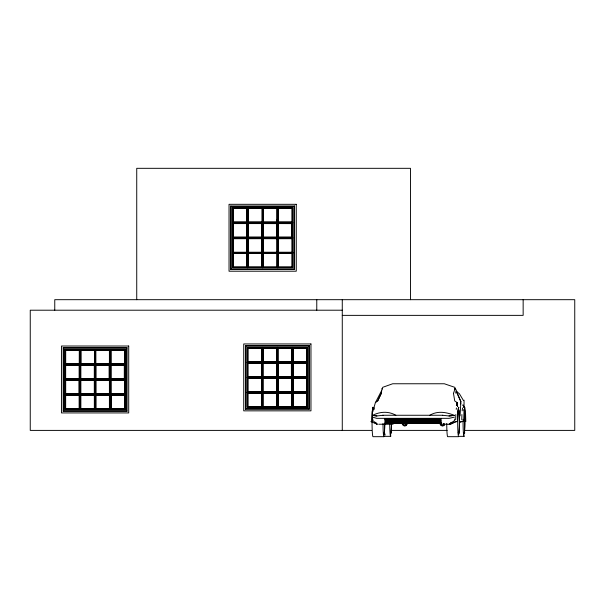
<?xml version="1.0" encoding="UTF-8"?>
<svg xmlns="http://www.w3.org/2000/svg" width="605" height="605" viewBox="0 0 605 605"><rect width="100%" height="100%" fill="white"/><g stroke="black" fill="none" stroke-linecap="round" stroke-linejoin="round"><path stroke-width="0.91" d="M371.916 420.679L372.219 411.604L372.967 407.475M455.694 419.764L455.815 414.531M461.781 419.764L461.91 414.531M372.824 419.008L372.756 420.483L377.187 424.234L370.91 421.594L371.909 421.594M454.673 419.008L454.612 420.483L449.265 424.234L456.586 421.594M460.851 401.47L456.662 391.48M460.7 402.522L460.723 403.943M460.087 415.885L460.874 401.349M384.969 419.567L440.833 419.325L384.969 419.567L384.954 418.652L440.795 418.652L440.811 419.567M384.954 418.652L440.795 418.652M385.037 420.898L440.901 420.656L385.037 420.898L385.022 419.991L440.863 419.991L440.879 420.898M385.098 422.237L440.962 421.988L385.098 422.237L385.09 421.322L440.932 421.322L440.947 422.237M385.158 422.661L441 422.661L385.158 422.661L385.166 423.568L441.03 423.326L385.166 423.568M374.019 409.638L374.192 407.906M462.152 410.855L462.553 407.952M463.135 405.418L462.825 404.874L464.738 407.475L463.99 411.604L463.68 421.594L460.496 421.594M372.778 411.733L375.372 402.673L381.407 391.027M455.701 393.121L455.981 391.027L460.715 401.402M384.878 435.396L385.098 434.004M456.2 409.366L456.457 407.952M453.531 393.348L455.013 388.675M382.345 388.758L382.693 387.321L392.698 383.759L444.32 383.759L454.779 387.321L456.745 391.632M457.592 406.515A19.178 1.24 90 0 0 457.229 402.673L456.389 405.6L457.221 402.627L454.748 400.964L453.44 393.273M377.694 400.949L381.354 393.273M458.643 407.475L457.894 411.604L457.584 421.594L455.671 421.594L450.786 424.234L440.017 424.234M65.098 379.433L65.688 378.836L79.202 378.836L79.799 379.433L65.098 379.433L65.098 364.732L79.799 364.732L79.799 379.433M79.799 364.732L79.202 365.329L65.688 365.329L65.098 364.732M65.098 379.834L65.688 380.432L65.695 393.946L65.098 394.536L65.688 395.216L79.202 395.186L79.799 394.619L79.202 393.946L79.202 380.432L79.799 379.834L65.098 379.834L65.098 409.32L79.799 409.32L79.799 379.834M80.2 379.433L80.798 378.836L80.798 365.329L80.2 364.732L94.902 364.732L94.902 379.433L80.2 379.433L80.2 364.732M94.902 364.732L94.304 365.329L80.798 365.329M232.638 237.727L233.235 237.13L233.235 223.623L232.638 223.026L247.339 223.026L247.339 237.727L232.638 237.727L232.638 223.026M246.749 223.623L247.339 223.026M63.192 411.226L63.601 410.81L63.601 348.132L63.192 347.724L63.192 411.226L127.02 411.226L127.02 347.724L63.192 347.724M65.098 409.32L65.688 408.723L79.202 408.73L79.799 409.32M80.2 379.834L80.798 380.432L80.798 393.946L80.2 394.536L80.798 395.216L94.304 395.216L94.902 394.619L94.304 393.946L94.304 380.401L94.902 379.834L80.2 379.834L80.2 409.32L94.902 409.32L94.902 379.834M95.303 379.433L95.9 378.836L95.9 365.329L95.303 364.732L110.004 364.732L110.004 379.433L95.303 379.433L95.303 364.732M95.9 365.329L109.407 365.329L110.004 364.732M110.412 364.331L110.412 349.63L125.114 349.63L125.114 364.331L110.412 364.331L111.002 363.734L111.002 350.189L124.547 350.189L124.547 363.734L111.002 363.734M125.114 349.63L124.517 350.219L111.002 350.219L110.412 349.63M232.638 238.128L233.235 238.725L233.243 252.232L232.638 252.829L233.235 253.503L233.235 267.017L232.638 267.614L247.339 267.614L247.339 238.128L232.638 238.128L232.638 267.614M246.749 238.725L247.339 238.128M247.748 237.727L248.345 237.13L261.852 237.13L262.449 237.727L262.449 223.026L247.748 223.026L247.748 237.727L262.449 237.727M261.852 223.623L262.449 223.026M80.2 409.32L80.798 408.723L80.798 395.178L94.342 395.178L94.342 408.723L94.902 409.32M110.004 409.32L109.407 408.723L109.407 395.216L110.004 394.619L109.407 393.946L95.862 393.946L95.303 394.536L95.9 395.216L95.9 408.723L95.303 409.32L110.004 409.32L110.004 379.834L95.303 379.834L95.303 409.32M109.407 393.946L109.407 380.401L110.004 379.834M110.412 379.433L111.002 378.836L111.002 365.329L110.412 364.732L125.114 364.732L125.114 379.433L110.412 379.433L110.412 364.732M125.114 379.433L124.517 378.836L124.517 365.329L125.114 364.732M230.732 269.52L231.148 269.104L294.143 269.104L294.559 269.52L294.559 206.01L230.732 206.01L230.732 269.52L294.559 269.52M246.749 253.503L247.339 252.913L246.749 252.232M262.449 267.614L262.449 238.128L247.748 238.128L247.748 267.614L262.449 267.614L261.852 267.017L261.852 253.503L262.449 252.913L261.852 252.232L248.307 252.232L247.748 252.829L248.345 253.503M261.852 252.232L261.852 238.688L262.449 238.128M262.85 237.727L263.447 237.13L263.447 223.623L262.85 223.026L277.551 223.026L277.551 237.727L262.85 237.727L262.85 223.026M277.551 237.727L276.954 237.13L276.954 223.623L277.551 223.026M277.952 222.617L278.55 222.027L292.094 222.027L292.654 222.617L277.952 222.617L277.952 207.916L292.654 207.916L292.654 222.617M292.064 208.513L292.654 207.916M110.412 379.834L111.002 380.432L124.547 380.401L124.547 393.946L111.002 393.946L110.412 394.536L111.002 395.216L111.002 408.723L110.412 409.32L125.114 409.32L125.114 379.834L110.412 379.834L110.412 409.32M124.517 380.432L125.114 379.834M247.748 267.614L248.345 267.017L261.882 267.017L261.882 253.472L248.345 253.472L248.345 267.017M263.447 252.232L262.85 252.829L263.447 253.503L263.447 267.017L262.85 267.614L277.551 267.614L277.551 238.128L262.85 238.128L262.85 267.614M276.916 267.047L276.954 253.503L277.551 252.913L276.954 252.232L276.946 238.688L277.551 238.128M277.952 237.727L278.55 237.13L278.55 223.623L277.952 223.026L292.654 223.026L292.654 237.727L277.952 237.727L277.952 223.026M292.654 237.727L292.064 237.13L292.064 223.623L292.654 223.026M125.114 409.32L124.517 408.723L124.517 395.216L125.114 394.619L124.517 393.946M278.519 253.503L292.064 253.503L292.654 252.913L292.064 252.232L278.55 252.232L277.952 252.829L278.55 253.503L278.519 267.047L292.064 267.047L292.654 267.614L277.952 267.614L277.952 238.128L292.654 238.128L292.654 267.614M277.952 238.128L278.55 238.725L292.094 238.688L292.654 238.128M277.952 267.614L278.55 267.017M247.339 377.361L247.339 362.66L262.041 362.66L262.041 377.361L247.339 377.361L247.937 376.764M261.443 363.257L262.041 362.66M247.937 391.866L247.339 392.464L262.041 392.464L261.443 391.866L247.937 391.866L247.937 378.322L247.339 377.762L262.041 377.762L262.041 407.248L247.339 407.248L247.339 377.762M247.937 378.359L261.481 378.322L262.041 377.762M262.441 377.361L277.143 377.361L277.143 362.66L262.441 362.66L262.441 377.361L263.039 376.764M276.546 363.257L277.143 362.66M245.433 409.146L245.849 408.738L308.845 408.738L309.261 409.146L309.261 345.644L245.433 345.644L245.433 409.146L309.261 409.146M247.339 407.248L247.937 406.651L261.443 406.651L262.041 407.248M261.443 393.114L247.899 393.114L247.899 406.658L261.443 406.658L261.443 393.114L262.041 392.547L247.339 392.547L247.937 393.137M263.039 391.866L262.441 392.464L277.143 392.464L276.546 391.866L276.546 378.322L277.143 377.762L262.441 377.762L262.441 407.248L277.143 407.248L277.143 377.762M277.551 377.361L278.141 376.764L278.141 363.257L277.551 362.66L292.253 362.66L292.253 377.361L277.551 377.361L277.551 362.66M292.253 377.361L291.655 376.764L291.655 363.257L292.253 362.66M292.654 362.251L293.251 361.661L306.796 361.661L307.355 362.251L307.355 347.55L292.654 347.55L292.654 362.251L307.355 362.251M292.654 347.55L293.251 348.147L306.796 348.117L307.355 347.55M262.441 407.248L263.039 406.651L276.583 406.651L276.583 393.106L263.039 393.106L263.039 406.651M276.546 393.137L277.143 392.547L262.441 392.547L263.039 393.137M277.551 377.762L278.141 378.359L278.141 391.866L277.551 392.464L292.253 392.464L291.655 391.866L291.648 378.322L292.253 377.762L277.551 377.762L277.551 407.248L292.253 407.248L292.253 377.762M292.654 377.361L293.251 376.764L293.251 363.257L292.654 362.66L292.654 377.361L307.355 377.361L307.355 362.66L292.654 362.66M307.355 377.361L306.758 376.764L306.758 363.257L307.355 362.66M277.551 407.248L278.141 406.651L278.141 393.137L277.551 392.547L292.253 392.547L291.655 393.137L291.61 406.681L292.253 407.248M293.251 391.866L292.654 392.464L307.355 392.464L306.758 391.866L293.251 391.866L293.251 378.322L292.654 377.762L307.355 377.762L307.355 407.248L292.654 407.248L292.654 377.762M293.251 378.359L306.796 378.322L307.355 377.762M292.654 407.248L293.251 406.651L306.758 406.651L307.355 407.248M306.758 393.137L307.355 392.547L292.654 392.547L293.251 393.137L306.758 393.137L306.758 406.681L293.213 406.681L293.213 393.137M65.098 364.331L65.695 363.734L79.3 363.734L79.905 364.331L79.905 349.63L65.098 349.63L65.098 364.331L79.905 364.331M65.098 349.63L65.695 350.219L79.3 350.219L79.905 349.63M80.306 364.331L110.004 364.331L110.004 349.63L80.306 349.63L80.306 364.331L80.911 363.734L94.516 363.734L95.121 364.331M232.645 222.617L233.243 222.027L246.848 222.027L247.453 222.617L247.453 207.916L232.645 207.916L232.645 222.617L247.453 222.617M232.645 207.916L233.243 208.513L246.848 208.513L247.453 207.916M110.004 349.63L109.407 350.219L95.794 350.219L95.197 349.63M247.853 222.617L248.458 222.027L262.063 222.027L262.661 222.617L263.341 222.027L276.954 222.027L277.551 222.617L277.551 207.916L247.853 207.916L247.853 222.617L277.551 222.617M262.063 208.513L262.661 207.916L263.341 208.513L276.954 208.513L277.551 207.916M63.601 348.132L126.596 348.132L127.02 347.724M230.732 206.01L231.148 206.426L294.143 206.426L294.559 206.01M247.339 362.251L247.937 361.661L261.549 361.661L262.147 362.251L262.147 347.55L247.339 347.55L247.339 362.251L262.147 362.251M247.339 347.55L247.937 348.147L261.549 348.147L262.147 347.55M262.555 362.251L263.152 361.661L276.757 361.661L277.362 362.251L277.362 347.55L276.757 348.147L263.152 348.147L262.555 347.55L262.555 362.251L292.245 362.251L292.245 347.55L262.555 347.55M292.245 362.251L291.648 361.661L278.043 361.661L277.438 362.251L277.438 347.55L278.043 348.147L291.648 348.147L292.245 347.55M245.433 345.644L245.849 346.06L308.845 346.06L309.261 345.644M451.292 422.275L449.265 424.234L453.901 421.972M454.393 389.007L454.975 388.554L455.792 389.582M375.395 402.627L377.641 400.964L381.271 393.348L382.05 388.675M460.14 422.471L461.766 421.594M383.056 415.264L376.681 415.975L372.559 415.37C379.91 411.574 388.501 410.999 395.829 415.264M429.822 415.264C437.604 410.523 446.467 412.179 454.416 415.37L449.114 415.975L442.595 415.264M454.416 417.125L449.114 418.335L376.681 418.335L372.559 417.125M448.978 415.975L454.416 415.37M262.252 208.332L248.269 208.332L248.269 222.209L262.252 222.209M247.853 207.916L248.458 208.513L262.063 208.483L262.063 222.027M232.441 222.821L292.858 222.821M233.205 223.585L246.749 223.585L246.749 237.13L247.339 237.727M276.954 223.623L263.16 223.585L263.16 237.13L276.954 237.13M278.308 223.585L292.064 223.623M233.205 237.13L246.749 237.13M278.308 237.13L292.064 237.13M232.441 237.924L292.858 237.924M233.235 238.725L246.787 238.688L246.787 252.232L233.235 252.232M247.748 238.128L248.345 238.725L261.852 238.688M276.954 238.725L263.402 238.688L263.402 252.232L276.954 252.232M232.638 252.504L247.339 252.504M247.748 252.504L262.449 252.504M262.85 252.504L277.551 252.504M277.952 252.504L292.654 252.504M232.441 252.709L292.858 252.709M232.441 253.034L292.858 253.034M232.638 253.23L247.339 253.23M247.748 253.23L262.449 253.23M262.85 253.23L277.551 253.23M277.952 253.23L292.654 253.23M233.205 253.48L246.749 253.48L246.749 267.024L247.339 267.614M263.372 253.503L276.954 253.503M233.205 267.024L246.749 267.024M263.372 267.047L276.954 267.017L277.551 267.614M342.271 310.206L30.25 310.206L30.25 430.397L371.568 430.397M342.271 315.364L523.151 315.364L523.151 299.687M277.854 347.966L291.837 347.966L291.837 361.843L277.854 361.843M95.613 350.038L109.588 350.038L109.588 363.915L95.613 363.915M247.135 362.455L307.559 362.455M277.861 363.219L291.655 363.257M293.001 363.219L306.758 363.257M64.894 364.528L125.311 364.528M80.76 365.291L94.304 365.291L94.304 378.836L94.902 379.433M95.613 365.291L109.157 365.291L109.157 378.836M110.76 365.291L124.305 365.291L124.305 378.836M111.002 365.329L124.517 365.329M261.443 376.764L247.899 376.764L247.899 363.219L261.443 363.219L261.443 376.764L262.041 377.361M276.546 376.764L263.001 376.764L263.001 363.219L276.546 363.219L276.546 376.764L277.143 377.361M277.861 376.764L291.655 376.764M293.001 376.764L306.758 376.764M247.135 377.558L307.559 377.558M276.546 378.322L263.001 378.322L263.001 391.866L276.546 391.866M291.655 378.359L278.103 378.322L278.103 391.866L291.655 391.866M80.76 378.836L94.304 378.836M95.613 378.836L109.407 378.836L110.004 379.433M110.76 378.836L124.517 378.836M64.894 379.637L125.311 379.637M65.688 380.432L79.24 380.401L79.24 393.946L65.688 393.946M80.76 380.401L94.304 380.401M95.303 379.834L95.9 380.432L109.407 380.432M247.339 392.138L262.041 392.138M262.441 392.138L277.143 392.138M277.551 392.138L292.253 392.138M292.654 392.138L307.355 392.138M247.135 392.342L307.559 392.342M247.135 392.668L307.559 392.668M247.339 392.864L262.041 392.864M262.441 392.864L277.143 392.864M277.551 392.864L292.253 392.864M292.654 392.864L307.355 392.864M80.76 393.946L94.304 393.946M65.098 394.218L79.799 394.218M80.2 394.218L94.902 394.218M95.303 394.218L110.004 394.218M110.412 394.218L125.114 394.218M64.894 394.415L125.311 394.415M64.894 394.74L125.311 394.74M65.098 394.944L79.799 394.944M80.2 394.944L94.902 394.944M95.303 394.944L110.004 394.944M110.412 394.944L125.114 394.944M95.824 395.216L109.407 395.216M124.517 395.216L110.972 395.216L110.972 408.761L124.517 408.761M278.141 406.651L291.655 406.651L291.655 393.137L278.066 393.137L278.066 406.681L291.61 406.681M80.798 408.723L94.342 408.723M95.824 408.761L109.407 408.723M63.601 410.81L126.596 410.81L127.02 411.226M382.836 415.264L442.731 415.264M378.707 424.234L393.053 424.234M402.272 424.234L407.074 424.234M391.374 430.397L447.171 430.397M465.101 430.397L574.75 430.397L574.75 299.687L54.76 299.687L54.76 310.206M384.304 436.349L390.648 436.349M458.582 436.349L464.02 436.349M383.941 436.681L372.998 436.681A14.739 0.953 -90 0 1 372.052 420.021A14.739 0.953 -90 0 1 373.24 407.702M372.559 415.37L376.9 415.975M374.276 422.471L377.187 424.234L375.546 422.275M456.722 391.617L459.414 393.757L463.4 400.427M110.004 364.331L109.407 363.734L95.794 363.734L95.197 364.331L95.121 349.63L94.516 350.219L80.911 350.219L80.306 349.63M277.952 207.916L278.55 208.513L292.094 208.483L292.094 222.027M247.748 223.026L248.345 223.623M262.85 238.128L263.447 238.725M262.441 362.66L263.039 363.257M247.339 362.66L247.937 363.257M262.441 377.762L263.039 378.359M276.546 406.651L277.143 407.248M124.517 363.734L125.114 364.331M464.738 407.475L465.487 411.604L465.797 421.594M382.103 388.554L382.315 389.007M457.244 402.665L457.327 403.338A19.299 1.248 -90 0 1 457.592 406.431M459.475 413.071L459.558 414.531M441 422.661L441.015 423.568M291.648 359.4L291.648 361.661L291.648 348.117M276.946 219.766L276.954 222.027L276.946 208.483M109.407 361.472L109.407 363.734L109.407 350.189L95.862 350.189L95.862 363.734M464.05 400.192L464.05 407.475M410.462 299.687L410.462 168.319L136.738 168.319L136.738 299.687M342.271 299.687L342.271 430.397M316.77 299.687L316.77 310.206M308.845 346.06L308.845 408.738M306.947 392.055L306.947 378.17L293.062 378.17L293.062 392.055M306.796 348.117L306.796 361.661M306.796 378.322L306.796 391.866M306.546 363.219L306.546 376.764M294.151 206.426L294.143 269.104M293.251 348.117L293.251 361.661M292.449 347.353L292.449 407.445M292.245 252.421L292.245 238.536L278.368 238.536L278.368 252.421M292.094 238.688L292.094 252.232M292.064 253.503L292.064 267.047M291.852 223.585L291.852 237.13M291.837 392.055L291.837 378.17L277.96 378.17L277.96 392.055M291.398 363.219L291.398 376.764M278.55 208.483L278.55 222.027M278.55 238.688L278.55 252.232M278.103 348.117L278.103 361.661M277.755 207.719L277.755 267.811M277.771 347.557L277.771 362.251M277.566 347.353L277.566 362.455M277.347 362.455L277.347 407.445M277.143 252.421L277.143 238.536L263.258 238.536L263.258 252.421M277.241 347.353L277.241 362.455M277.037 347.557L277.037 362.251M276.757 348.117L276.757 361.661M276.704 223.585L276.704 237.13M276.735 392.055L276.735 378.17L262.857 378.17L262.857 392.055M263.402 208.483L263.402 222.027L263.341 208.513M263.213 348.117L263.213 361.661M263.069 207.923L263.069 222.617M262.865 207.719L262.865 222.821M262.744 207.916L262.661 222.617M262.646 222.821L262.646 267.811M262.54 207.719L262.54 222.821M262.336 207.923L262.336 222.617M262.351 347.353L262.351 362.455M262.245 362.455L262.245 407.445M262.033 252.421L262.033 238.536L248.156 238.536L248.156 252.421M261.852 237.13L261.852 223.585L248.307 223.585L248.307 237.13M261.625 392.055L261.625 378.17L247.748 378.17L247.748 392.055M261.549 348.147L261.549 361.661M261.481 348.147L261.481 361.692L247.937 361.692L247.937 348.147M261.481 378.322L261.481 391.866M248.519 208.483L248.519 222.027M248.458 208.513L248.458 222.027M248.307 238.688L248.307 252.232M247.649 207.719L247.649 222.821M247.543 222.821L247.543 267.811M246.931 252.421L246.931 238.536L233.054 238.536L233.054 252.421M246.848 208.513L246.787 222.058M245.849 346.06L245.849 408.738M233.243 208.513L233.243 222.058M231.148 206.426L231.148 269.104M126.604 348.132L126.596 410.81M124.698 395.027L124.698 408.904L110.821 408.904L110.821 395.027M111.002 380.401L111.002 393.946M110.208 349.425L110.208 409.524M109.596 395.027L109.596 408.904L95.719 408.904L95.719 395.027M109.407 365.329L109.407 378.836M95.9 380.432L95.9 393.946M95.522 349.63L95.522 364.331M95.318 349.425L95.318 364.528M94.993 349.425L95.106 409.524M94.788 349.63L94.788 364.331M94.516 363.734L94.516 350.189L80.972 350.189L80.972 363.734M94.493 395.027L94.493 408.904L80.609 408.904L80.609 395.027M80.11 349.425L79.996 409.524M79.384 395.027L79.384 408.904L65.506 408.904L65.506 395.027M79.3 350.219L79.24 363.771M79.202 378.836L79.202 365.291L65.658 365.291L65.658 378.836M79.202 395.186L79.202 408.73M65.695 350.219L65.695 363.771M65.658 395.186L65.658 408.73M443.662 423.825A1.588 1.581 0 0 1 442.126 425.822A1.588 1.581 0 0 1 440.599 423.825M443.51 423.863A1.429 1.422 0 0 1 442.126 425.663A1.429 1.422 0 0 1 440.75 423.863M444.373 424.234A1.429 1.422 0 0 1 442.573 425.61M441.937 425.247A1.429 1.422 0 0 1 441.711 424.952M444.478 423.825A1.588 1.581 0 0 1 442.149 425.61M441.824 425.36A1.588 1.581 0 0 1 441.567 425.028M406.575 423.863A1.429 1.422 0 0 1 404.828 425.61M405.758 423.863A1.429 1.422 0 0 1 404.382 425.663A1.429 1.422 0 0 1 403.006 423.863M405.917 423.825A1.588 1.581 0 0 1 404.382 425.822A1.588 1.581 0 0 1 402.847 423.825M406.726 423.825A1.588 1.581 0 0 1 404.405 425.61M391.39 424.702A11.941 0.771 -90 0 1 390.444 433.142M391.443 424.892A12.682 0.824 -90 0 1 390.437 433.861M391.405 430.579A14.739 0.953 -90 0 1 391.322 432.03M390.89 435.85A14.739 0.953 -90 0 1 389.703 423.916M463.823 410.077A11.941 0.771 -90 0 1 464.791 421.609A11.941 0.771 -90 0 1 463.823 433.142M464.232 409.358A12.682 0.824 -90 0 1 464.814 424.892A12.682 0.824 -90 0 1 463.808 433.861M463.77 407.369A14.739 0.953 -90 0 1 464.269 407.369M464.564 409.532A14.739 0.953 -90 0 1 464.693 411.188M464.693 432.03A14.739 0.953 -90 0 1 464.564 433.687M464.269 435.85A14.739 0.953 -90 0 1 463.067 421.609M463.067 420.846A14.739 0.953 -90 0 1 463.082 419.303M458.25 411.604A11.941 0.771 -90 0 1 459.407 421.942A12.682 0.824 -90 0 1 458.847 434.193M458.25 432.28A11.941 0.771 -90 0 0 459.407 421.942A12.682 0.824 -90 0 0 458.847 409.698M458.877 407.702A14.739 0.953 -90 0 0 457.69 420.021A14.739 0.953 -90 0 0 458.635 436.681L447.685 436.681A14.739 0.953 -90 0 1 446.732 423.485M384.712 423.5A11.941 0.771 -90 0 1 383.941 433.883M384.757 423.598A12.682 0.824 -90 0 1 383.941 434.624M384.19 436.182A14.739 0.953 -90 0 1 382.995 423.485M296.261 204.316L229.038 204.316L229.038 271.214L296.261 271.214L296.261 204.316M292.858 207.719L232.441 207.719L232.441 267.811L292.858 267.811L292.858 207.719M247.037 208.332L233.054 208.332L233.054 222.209L247.037 222.209L247.037 208.332M277.135 208.332L263.16 208.332L263.16 222.209L277.135 222.209L277.135 208.332M292.245 208.332L278.368 208.332L278.368 222.209L292.245 222.209L292.245 208.332M246.931 223.434L233.054 223.434L233.054 237.311L246.931 237.311L246.931 223.434M262.033 223.434L248.156 223.434L248.156 237.311L262.033 237.311L262.033 223.434M277.143 223.434L263.258 223.434L263.258 237.311L277.143 237.311L277.143 223.434M292.245 223.434L278.368 223.434L278.368 237.311L292.245 237.311L292.245 223.434M247.339 252.829L232.638 252.829L247.339 252.913M262.449 252.829L247.748 252.829L262.449 252.913M277.551 252.829L262.85 252.829L277.551 252.913M292.654 252.829L277.952 252.829L292.654 252.913M246.931 253.321L233.054 253.321L233.054 267.198L246.931 267.198L246.931 253.321M262.033 253.321L248.156 253.321L248.156 267.198L262.033 267.198L262.033 253.321M277.143 253.321L263.258 253.321L263.258 267.198L277.143 267.198L277.143 253.321M292.245 253.321L278.368 253.321L278.368 267.198L292.245 267.198L292.245 253.321M310.962 343.95L243.732 343.95L243.732 410.848L310.962 410.848L310.962 343.95M128.714 346.022L61.491 346.022L61.491 412.928L128.714 412.928L128.714 346.022M307.559 347.353L247.135 347.353L247.135 407.445L307.559 407.445L307.559 347.353M261.731 347.966L247.755 347.966L247.755 361.843L261.731 361.843L261.731 347.966M276.946 347.966L262.971 347.966L262.971 361.843L276.946 361.843L276.946 347.966M306.947 347.966L293.062 347.966L293.062 361.843L306.947 361.843L306.947 347.966M125.311 349.425L64.894 349.425L64.894 409.524L125.311 409.524L125.311 349.425M79.489 350.038L65.514 350.038L65.514 363.915L79.489 363.915L79.489 350.038M94.705 350.038L80.722 350.038L80.722 363.915L94.705 363.915L94.705 350.038M124.698 350.038L110.821 350.038L110.821 363.915L124.698 363.915L124.698 350.038M261.625 363.068L247.748 363.068L247.748 376.945L261.625 376.945L261.625 363.068M276.735 363.068L262.857 363.068L262.857 376.945L276.735 376.945L276.735 363.068M291.837 363.068L277.96 363.068L277.96 376.945L291.837 376.945L291.837 363.068M306.947 363.068L293.062 363.068L293.062 376.945L306.947 376.945L306.947 363.068M79.384 365.14L65.506 365.14L65.506 379.025L79.384 379.025L79.384 365.14M94.493 365.14L80.609 365.14L80.609 379.025L94.493 379.025L94.493 365.14M109.596 365.14L95.719 365.14L95.719 379.025L109.596 379.025L109.596 365.14M124.698 365.14L110.821 365.14L110.821 379.025L124.698 379.025L124.698 365.14M79.384 380.25L65.506 380.25L65.506 394.127L79.384 394.127L79.384 380.25M94.493 380.25L80.609 380.25L80.609 394.127L94.493 394.127L94.493 380.25M109.596 380.25L95.719 380.25L95.719 394.127L109.596 394.127L109.596 380.25M124.698 380.25L110.821 380.25L110.821 394.127L124.698 394.127L124.698 380.25M261.625 392.955L247.748 392.955L247.748 406.832L261.625 406.832L261.625 392.955M276.735 392.955L262.857 392.955L262.857 406.832L276.735 406.832L276.735 392.955M291.837 392.955L277.96 392.955L277.96 406.832L291.837 406.832L291.837 392.955M306.947 392.955L293.062 392.955L293.062 406.832L306.947 406.832L306.947 392.955M79.799 394.536L65.098 394.536L79.799 394.619M94.902 394.536L80.2 394.536L94.902 394.619M110.004 394.536L95.303 394.536L110.004 394.619M125.114 394.536L110.412 394.536L125.114 394.619"/></g></svg>
